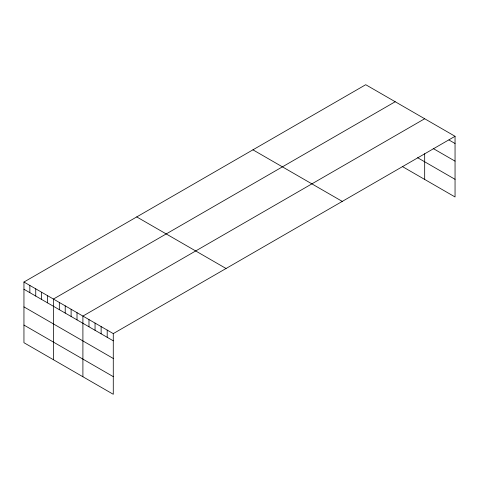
<?xml version="1.0" encoding="UTF-8"?>
<svg xmlns="http://www.w3.org/2000/svg" width="479" height="479" viewBox="0 0 479 479"><rect width="100%" height="100%" fill="white"/><g stroke="black" fill="none" stroke-linecap="round" stroke-linejoin="round"><path stroke-width="0.72" d="M455.05 136.287L113.278 333.606L113.278 394.289L23.95 342.713L23.95 282.035L365.722 84.711L455.05 136.287L455.05 196.965L402.276 166.494M395.205 101.734L53.426 299.052L53.426 359.735M424.681 118.75L82.903 316.074L82.903 376.751M448.979 139.994L455.05 143.502M433.184 148.52L455.05 161.142M417.604 157.705L455.05 179.32M252.942 149.831L342.263 201.402M136.737 216.921L226.058 268.491M23.95 282.035L113.278 333.606M23.95 289.25L113.278 340.82M23.95 306.895L113.278 358.466M23.95 325.073L113.278 376.644M424.681 153.705L424.681 179.427M107.2 330.103L107.2 337.318M101.129 326.594L101.129 333.809M95.052 323.086L95.052 330.3M88.98 319.577L88.98 326.798M77.011 312.667L77.011 319.882M71.114 309.266L71.114 316.481M65.216 305.859L65.216 313.074M59.324 302.459L59.324 309.674M47.529 295.651L47.529 302.866M41.637 292.244L41.637 299.465M35.739 288.843L35.739 296.058M29.848 285.442L29.848 292.657"/></g></svg>
